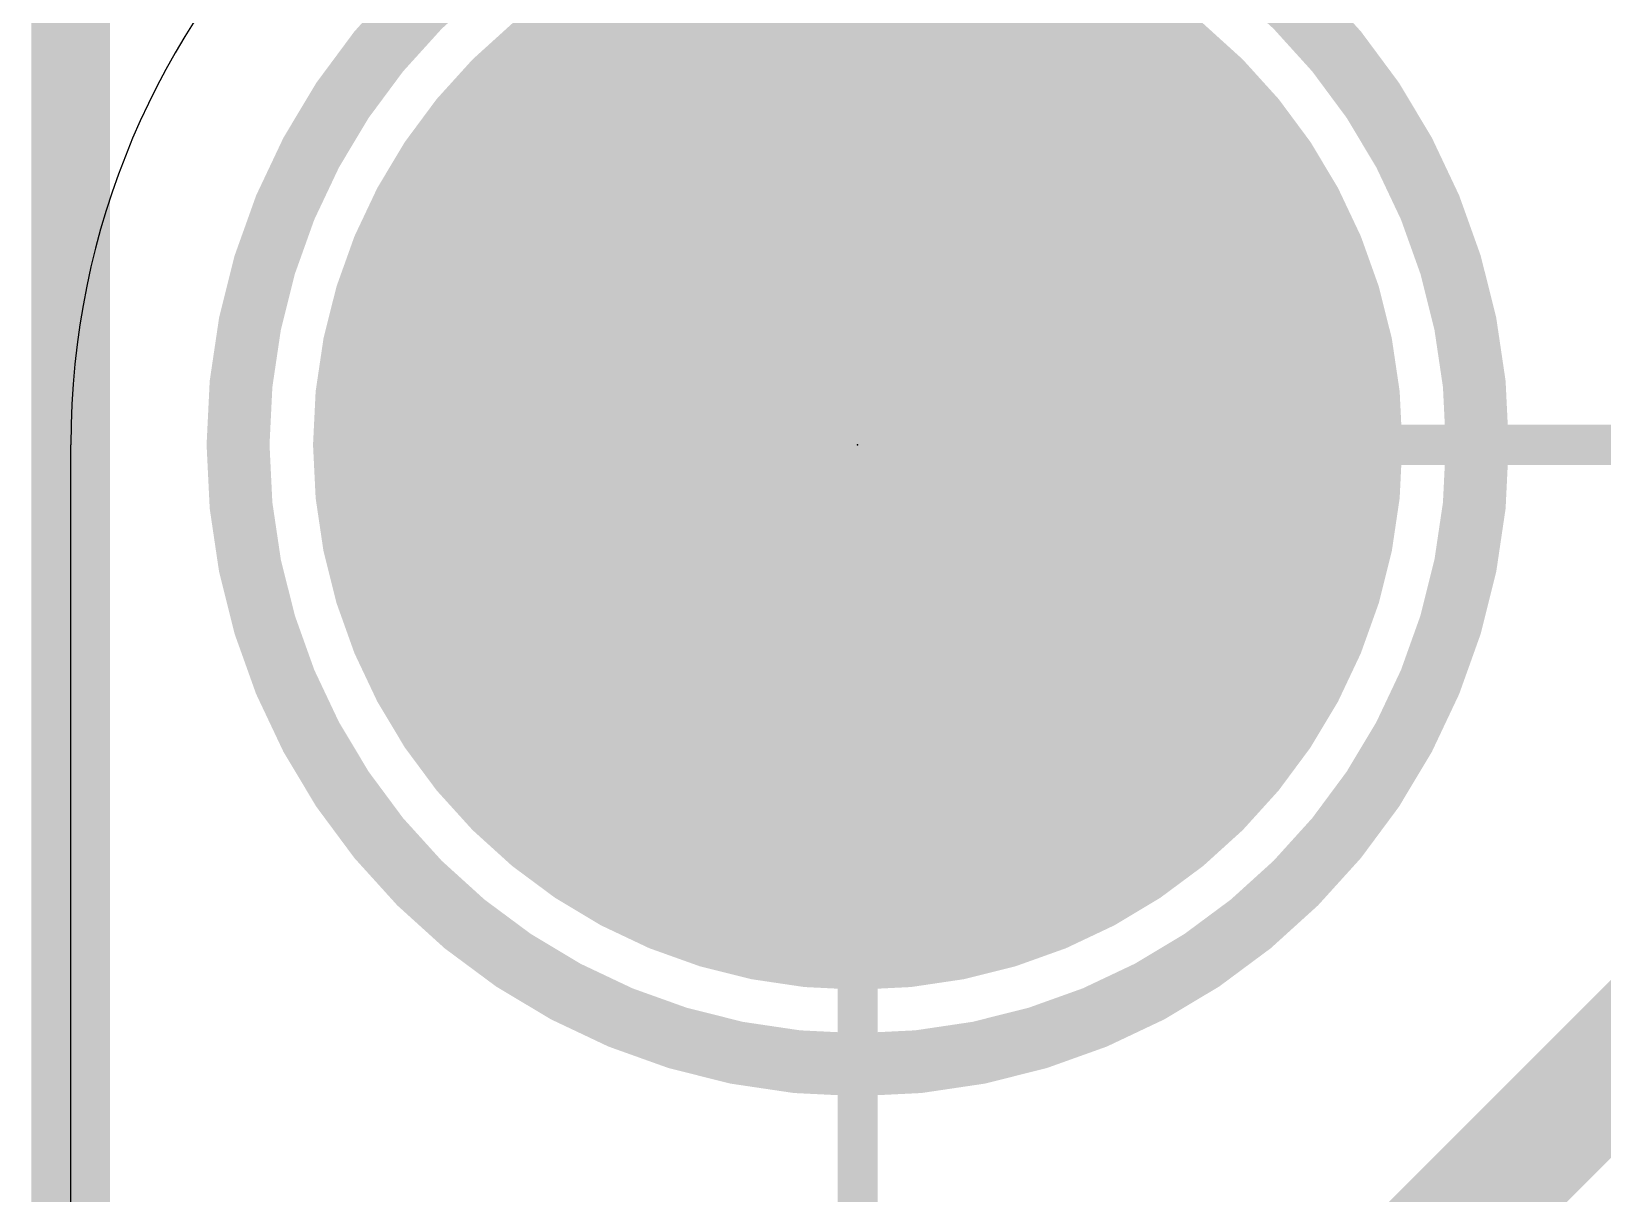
# Model space of a CAD drawing. Extents: x -5.3 to 35, y -5.3 to 31.
# Drawn here: x -0.13 to 4.94, y 20.44 to 24.19 of the extents above; entities that cross this region are included whole.
import ezdxf

# ---------------------------------------------------------------- set-up
doc = ezdxf.new("R2010")
doc.units = 0
for name, color, linetype in [('1', 12, 'CONTINUOUS'), ('16', 132, 'CONTINUOUS'), ('17', 110, 'CONTINUOUS'), ('20', 53, 'CONTINUOUS'), ('21', 40, 'CONTINUOUS'), ('23', 40, 'CONTINUOUS'), ('47', 253, 'CONTINUOUS')]:
    doc.layers.add(name, color=color, linetype=linetype)

# ---------------------------------------------------------------- blocks, each defined once
blk = doc.blocks.new('ROUNDP')
at = {"const_width": 0.5}
blk.add_lwpolyline([(0, -0.25, 1), (0, 0.25, 1), (0, -0.25)], format="xyb", dxfattribs=at)

msp = doc.modelspace()

# ---------------------------------------------------------------- linework, layer by layer
at = {"layer": '1'}
for points, const_width in [([(0, 0), (0, 25.4)], 0.254), ([(1.651, 17.526), (5.461, 21.336)], 0.4064)]:
    msp.add_lwpolyline(points, dxfattribs=dict(at, const_width=const_width))
at = {"layer": '16', "const_width": 0.254}
msp.add_lwpolyline([(0, 0), (0, 25.4)], dxfattribs=at)
at = {"layer": '20'}
msp.add_line((0, 2.54), (0, 22.86), dxfattribs=at)
msp.add_arc((2.54, 22.86), 2.54, 90, 180, dxfattribs=at)
at = {"layer": '21', "const_width": 0.2032}
msp.add_lwpolyline([(2.54, 20.86, 1), (2.54, 24.86, 1), (2.54, 20.86)], format="xyb", dxfattribs=at)
at = {"layer": '23'}
msp.add_point((2.54, 22.86), dxfattribs=at)
at = {"layer": '47', "const_width": 0.13}
for points in [[(2.54, 2.54), (2.54, 29.636)], [(2.54, 22.86), (31.922, 22.86)]]:
    msp.add_lwpolyline(points, dxfattribs=at)
at = {"layer": '47', "const_width": 0.065}
msp.add_lwpolyline([(2.54, 22.8925, 1), (2.54, 22.8275)], format="xyb", dxfattribs=at)

# ---------------------------------------------------------------- block references
at = {"layer": '17', "xscale": 3.516, "yscale": 3.516, "rotation": 180}
msp.add_blockref('ROUNDP', (2.54, 22.86), dxfattribs=at)
msp.add_blockref('ROUNDP', (2.54, 22.86), dxfattribs=at)

doc.saveas('drawing.dxf')
